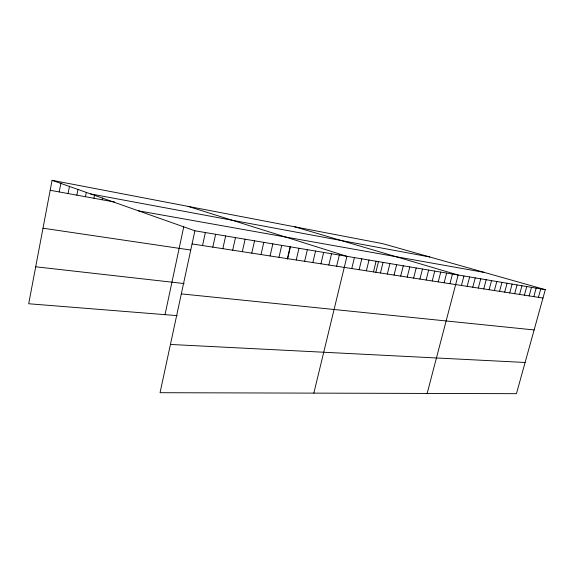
<?xml version="1.0" encoding="UTF-8"?>
<svg xmlns="http://www.w3.org/2000/svg" width="574" height="574" viewBox="0 0 574 574"><rect width="100%" height="100%" fill="white"/><g stroke="black" fill="none" stroke-linecap="round" stroke-linejoin="round"><path stroke-width="0.86" d="M52.069 180.315L194.895 230.784L160.053 392.702L516.442 393.685L545.3 289.662L382.923 243.706L52.069 180.315L28.7 303.754L177.23 315.635M59.215 191.924L60.944 182.869M68.098 193.546L69.511 186.198M76.844 195.146L77.949 189.477M85.461 196.717L86.315 192.333M93.935 198.26L94.617 194.78M102.28 199.781L102.624 198.059M165.018 314.66L183.752 226.773M202.543 245.55L205.363 232.542M212.803 247.136L215.616 234.264M222.848 248.686L225.654 235.95M232.685 250.199L235.483 237.607M242.321 251.685L245.112 239.222M251.764 253.141L254.547 240.807M261.012 254.569L263.789 242.364M270.081 255.968L272.844 243.885M278.971 257.339L281.726 245.378M287.222 259.218L290.078 246.92M287.689 258.68L290.437 246.842M296.241 260L298.975 248.277M304.622 261.292L307.355 249.683M312.852 262.562L315.571 251.06M320.923 263.803L323.636 252.417M328.852 265.023L331.55 253.744M336.629 266.228L339.32 255.05M313.834 393.125L346.947 256.334L188.1 206.382M351.762 268.56L354.431 257.59M359.13 269.694L361.785 258.831M366.363 270.806L369.01 260.044M373.466 271.904L376.106 261.235M375.855 272.255L378.524 261.479M380.454 272.98L383.08 262.404M387.314 274.042L389.933 263.559M394.058 275.082L396.663 264.686M400.688 276.101L403.285 265.798M407.21 277.106L409.793 266.896M413.617 278.096L416.193 267.972M419.924 279.064L422.486 269.027M426.123 280.019L428.678 270.067M432.222 280.966L434.762 271.093M438.22 281.884L440.753 272.098M444.125 282.795L446.651 273.088M449.937 283.692L452.448 274.063M427.149 393.441L458.16 275.025L294.742 226.809M461.453 285.472L463.95 275.994M467.164 286.347L469.64 276.955M472.775 287.215L475.25 277.895M478.307 288.069L480.761 278.821M483.746 288.909L486.192 279.732M489.105 289.734L491.538 280.629M494.379 290.544L496.804 281.518M499.574 291.348L501.985 282.386M504.682 292.137L507.093 283.247M509.726 292.912L512.116 284.087M514.684 293.673L517.074 284.919M519.578 294.433L521.953 285.744M524.392 295.172L526.76 286.548M529.142 295.904L531.495 287.344M533.82 296.629L536.166 288.126M538.434 297.339L540.765 288.901M170.435 344.45L525.102 362.474M181.312 293.881L534.121 329.95M35.696 266.788L184.132 283.556M43 228.208L190.468 249.999M192.06 243.936L542.975 298.035M194.895 230.784L545.3 289.662M138.305 210.787L484.556 272.471M50.182 190.281L114.542 202.019M90.62 193.94L429.804 256.98"/></g></svg>
